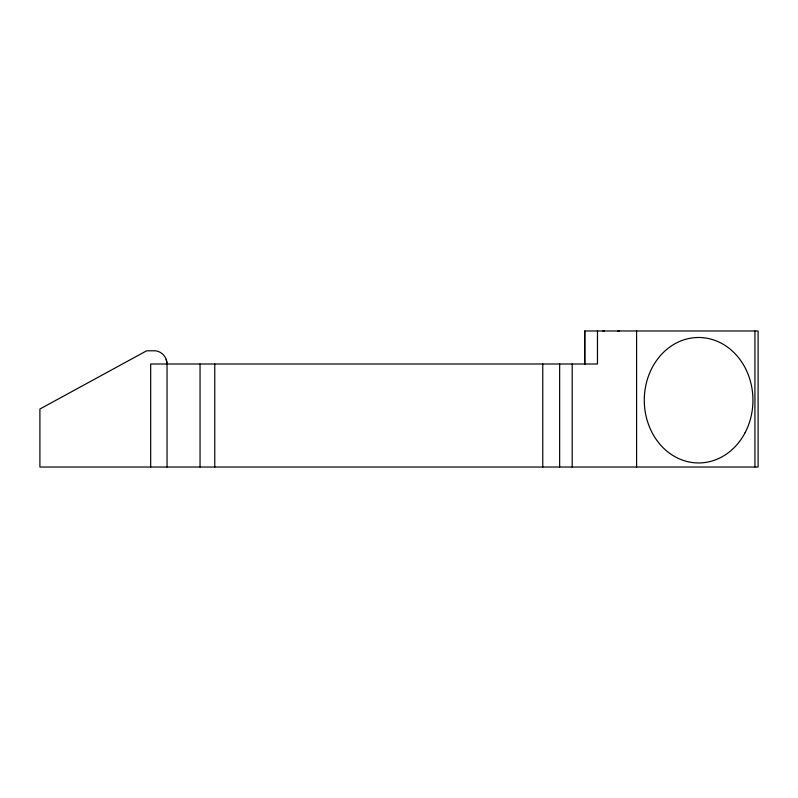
<?xml version="1.0" encoding="UTF-8"?>
<svg xmlns="http://www.w3.org/2000/svg" width="798" height="798" viewBox="0 0 798 798"><rect width="100%" height="100%" fill="white"/><g stroke="black" fill="none" stroke-linecap="round" stroke-linejoin="round"><path stroke-width="1.2" d="M584.754 364.407L584.754 330.98L758.1 330.98L758.1 467.02L39.9 467.02L39.9 409.025L146.662 350.791L155.68 350.791A13.357 13.357 0 0 1 167.031 363.998L167.031 467.02M166.193 359.359L167.031 363.998M754.928 330.98L754.928 467.02M636.585 330.98L636.585 467.02M597.473 330.98L597.473 363.998L150.672 363.998L150.672 467.02M584.744 330.98L584.744 363.998M572.196 363.998L572.196 467.02M559.647 363.998L559.647 467.02M542.76 363.998L542.76 467.02M214.752 363.998L214.752 467.02M200.049 363.998L200.049 467.02M602.899 330.98A4.958 4.958 0 0 1 604.435 331.22M617.881 331.22A4.958 4.958 0 0 1 619.408 330.98M745.073 432.735A62.723 54.324 -90 0 0 699.776 337.504A62.723 54.324 -90 0 0 650.998 430.421A62.723 54.324 -90 0 0 745.073 432.735"/></g></svg>
